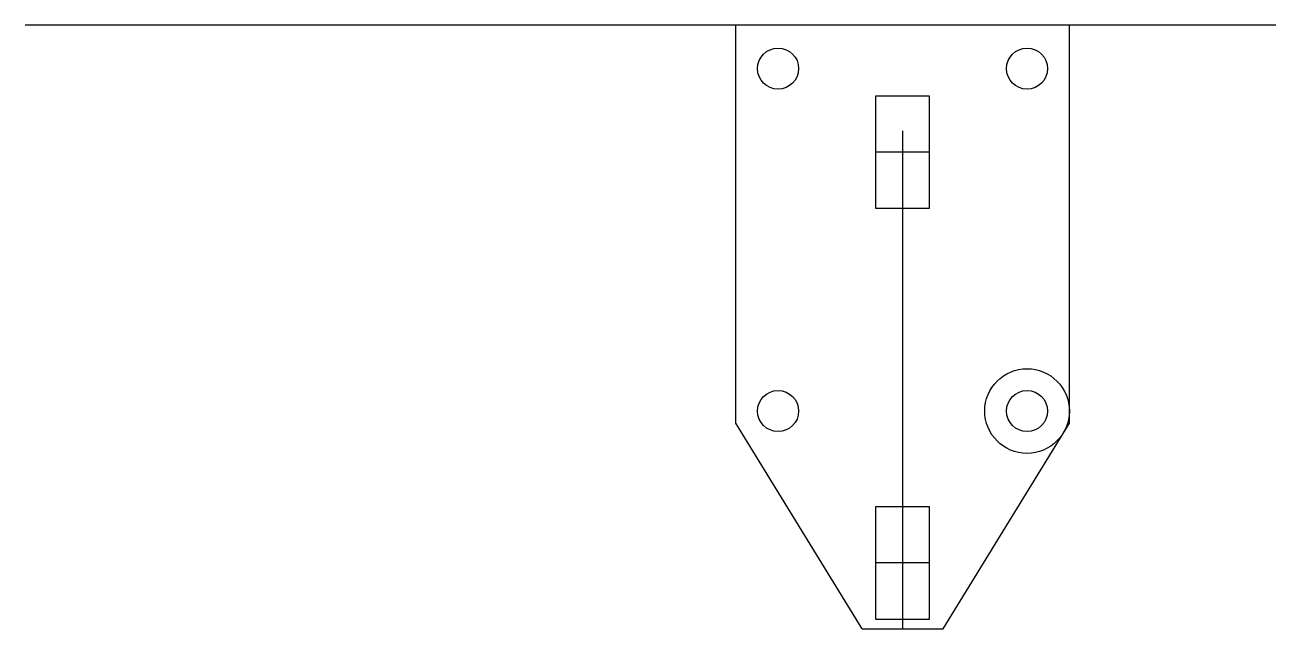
# Model space of a CAD drawing. Header units: millimetres. Extents: x -71 to 30, y -40 to 9.
import ezdxf

# ---------------------------------------------------------------- set-up
doc = ezdxf.new("R2010")
doc.units = ezdxf.units.MM
doc.layers.get('0').update_dxf_attribs({"linetype": 'CONTINUOUS'})

msp = doc.modelspace()

# ---------------------------------------------------------------- linework, layer by layer
for p, q in [((30, 8.5), (-70.5, 8.5)), ((-13.4, -23.46), (-13.4, 8.5)), ((13.4, 8.5), (-13.4, 8.5)), ((13.4, -23.46), (13.4, 8.5)), ((0, 0), (0, -40)), ((2.17, -1.7), (-2.18, -1.7)), ((-3.25, -40), (-13.4, -23.46)), ((3.25, -40), (13.4, -23.46)), ((2.17, -34.7), (-2.18, -34.7)), ((-3.25, -40), (3.25, -40))]:
    msp.add_line(p, q)
for points in [[(-2.18, -6.2), (2.17, -6.2), (2.17, 2.8), (-2.18, 2.8)], [(-2.18, -39.2), (2.17, -39.2), (2.17, -30.2), (-2.18, -30.2)]]:
    msp.add_lwpolyline(points, close=True)
for centre, radius in [((-10, 5), 1.65), ((10, 5), 1.65), ((10, -22.5), 3.4), ((-10, -22.5), 1.65), ((10, -22.5), 1.65)]:
    msp.add_circle(centre, radius)

doc.saveas('drawing.dxf')
